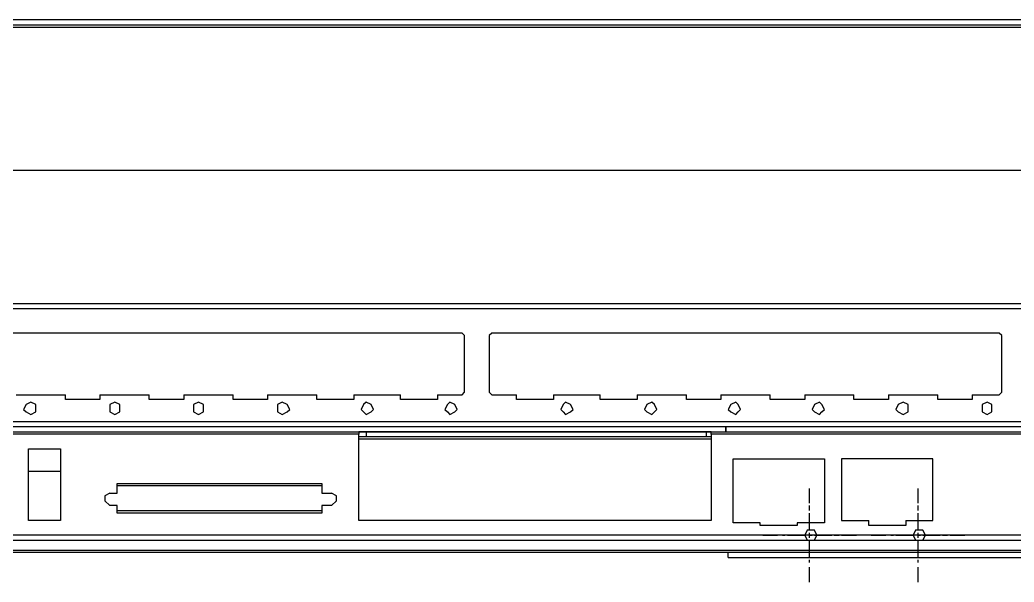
# Model space of a CAD drawing. Header units: millimetres. Extents: x 929 to 1725, y 58 to 532.
# Drawn here: x 1026.98 to 1074.21, y 315.03 to 341.72 of the extents above; entities that cross this region are included whole.
import ezdxf

# ---------------------------------------------------------------- set-up
doc = ezdxf.new("R2010")
doc.units = ezdxf.units.MM
doc.header["$MEASUREMENT"] = 0
doc.layers.add('TT-WIRE-EQPM', color=6, linetype='CONTINUOUS')

msp = doc.modelspace()

# ---------------------------------------------------------------- linework, layer by layer
at = {"layer": 'TT-WIRE-EQPM', "linetype": 'Continuous'}
for points in [[(987.83059, 341.48133), (1108.85162, 341.48133)], [(1101.36096, 341.71541), (1100.19054, 341.71541), (1009.01512, 341.71541)], [(988.06468, 341.36429), (1108.61754, 341.36429)], [(1007.49358, 334.57587), (1102.8825, 334.57587)], [(1023.06012, 328.25562), (1102.41433, 328.25562)], [(1023.06012, 328.02154), (1102.41433, 328.02154)], [(1047.98998, 326.85113), (1023.87941, 326.85113)], [(1048.10702, 326.73408), (1047.98998, 326.85113)], [(1049.39448, 326.85113), (1049.27744, 326.73408)], [(1073.50505, 326.85113), (1049.39448, 326.85113)], [(1073.62209, 326.73408), (1073.50505, 326.85113)], [(1048.10702, 324.04213), (1048.10702, 326.73408)], [(1049.27744, 326.73408), (1049.27744, 324.04213)], [(1073.62209, 324.04213), (1073.62209, 326.73408)], [(1047.98998, 323.92509), (1048.10702, 324.04213)], [(1049.27744, 324.04213), (1049.39448, 323.92509)], [(1073.50505, 323.92509), (1073.62209, 324.04213)], [(1026.80545, 323.92509), (1029.14628, 323.92509)], [(1027.74178, 323.22284), (1027.74178, 323.45692), (1027.5077, 323.57396), (1027.27362, 323.45692), (1027.15657, 323.22284), (1027.27362, 323.10579), (1027.5077, 322.98875), (1027.74178, 323.10579), (1027.74178, 323.22284)], [(1029.14628, 323.691), (1029.14628, 323.92509)], [(1030.78486, 323.691), (1029.14628, 323.691)], [(1030.78486, 323.92509), (1030.78486, 323.691)], [(1030.78486, 323.92509), (1033.1257, 323.92509)], [(1031.7212, 323.22284), (1031.7212, 323.45692), (1031.48711, 323.57396), (1031.25303, 323.45692), (1031.25303, 323.22284), (1031.25303, 323.10579), (1031.48711, 322.98875), (1031.7212, 323.10579), (1031.7212, 323.22284)], [(1033.1257, 323.691), (1033.1257, 323.92509)], [(1034.76428, 323.691), (1033.1257, 323.691)], [(1034.76428, 323.92509), (1037.10511, 323.92509)], [(1034.76428, 323.92509), (1034.76428, 323.691)], [(1035.70061, 323.22284), (1035.70061, 323.45692), (1035.46653, 323.57396), (1035.23245, 323.45692), (1035.23245, 323.22284), (1035.23245, 323.10579), (1035.46653, 322.98875), (1035.70061, 323.10579), (1035.70061, 323.22284)], [(1037.10511, 323.691), (1037.10511, 323.92509)], [(1038.74369, 323.691), (1037.10511, 323.691)], [(1038.74369, 323.92509), (1041.08453, 323.92509)], [(1038.74369, 323.92509), (1038.74369, 323.691)], [(1039.79707, 323.22284), (1039.68003, 323.45692), (1039.44594, 323.57396), (1039.21186, 323.45692), (1039.21186, 323.22284), (1039.21186, 323.10579), (1039.44594, 322.98875), (1039.68003, 323.10579), (1039.79707, 323.22284)], [(1042.84015, 323.92509), (1042.84015, 323.691), (1041.08453, 323.691), (1041.08453, 323.92509)], [(1042.84015, 323.92509), (1045.06394, 323.92509)], [(1043.77648, 323.22284), (1043.65944, 323.45692), (1043.42536, 323.57396), (1043.30832, 323.45692), (1043.19127, 323.22284), (1043.30832, 323.10579), (1043.42536, 322.98875), (1043.65944, 323.10579), (1043.77648, 323.22284)], [(1046.81956, 323.691), (1045.06394, 323.691), (1045.06394, 323.92509)], [(1046.81956, 323.92509), (1046.81956, 323.691)], [(1046.81956, 323.92509), (1047.98998, 323.92509)], [(1047.7559, 323.22284), (1047.63886, 323.45692), (1047.40477, 323.57396), (1047.28773, 323.45692), (1047.17069, 323.22284), (1047.28773, 323.10579), (1047.40477, 322.98875), (1047.63886, 323.10579), (1047.7559, 323.22284)], [(1049.39448, 323.92509), (1050.5649, 323.92509)], [(1050.5649, 323.691), (1050.5649, 323.92509)], [(1052.32052, 323.691), (1050.5649, 323.691)], [(1052.32052, 323.92509), (1052.32052, 323.691)], [(1052.32052, 323.92509), (1054.54431, 323.92509)], [(1053.25685, 323.22284), (1053.13981, 323.45692), (1052.90573, 323.57396), (1052.78869, 323.45692), (1052.67165, 323.22284), (1052.78869, 323.10579), (1052.90573, 322.98875), (1053.13981, 323.10579), (1053.25685, 323.22284)], [(1054.54431, 323.691), (1054.54431, 323.92509)], [(1056.29994, 323.691), (1054.54431, 323.691)], [(1056.29994, 323.92509), (1058.64077, 323.92509)], [(1056.29994, 323.92509), (1056.29994, 323.691)], [(1057.23627, 323.22284), (1057.11923, 323.45692), (1057.00218, 323.57396), (1056.7681, 323.45692), (1056.65106, 323.22284), (1056.7681, 323.10579), (1057.00218, 322.98875), (1057.11923, 323.10579), (1057.23627, 323.22284)], [(1058.64077, 323.691), (1058.64077, 323.92509)], [(1060.27935, 323.691), (1058.64077, 323.691)], [(1060.27935, 323.92509), (1062.62018, 323.92509)], [(1060.27935, 323.92509), (1060.27935, 323.691)], [(1061.21568, 323.22284), (1061.09864, 323.45692), (1060.9816, 323.57396), (1060.74752, 323.45692), (1060.63047, 323.22284), (1060.74752, 323.10579), (1060.9816, 322.98875), (1061.09864, 323.10579), (1061.21568, 323.22284)], [(1062.62018, 323.691), (1062.62018, 323.92509)], [(1064.25876, 323.691), (1062.62018, 323.691)], [(1064.25876, 323.92509), (1066.5996, 323.92509)], [(1064.25876, 323.92509), (1064.25876, 323.691)], [(1065.1951, 323.22284), (1065.07806, 323.45692), (1064.96101, 323.57396), (1064.72693, 323.45692), (1064.60989, 323.22284), (1064.72693, 323.10579), (1064.96101, 322.98875), (1065.07806, 323.10579), (1065.1951, 323.22284)], [(1068.23818, 323.92509), (1068.23818, 323.691), (1066.5996, 323.691), (1066.5996, 323.92509)], [(1068.23818, 323.92509), (1070.57901, 323.92509)], [(1069.17451, 323.22284), (1069.17451, 323.45692), (1068.94043, 323.57396), (1068.70635, 323.45692), (1068.5893, 323.22284), (1068.70635, 323.10579), (1068.94043, 322.98875), (1069.17451, 323.10579), (1069.17451, 323.22284)], [(1070.57901, 323.691), (1070.57901, 323.92509)], [(1072.21759, 323.691), (1070.57901, 323.691)], [(1072.21759, 323.92509), (1072.21759, 323.691)], [(1072.21759, 323.92509), (1073.50505, 323.92509)], [(1073.15393, 323.22284), (1073.15393, 323.45692), (1072.91984, 323.57396), (1072.68576, 323.45692), (1072.68576, 323.22284), (1072.68576, 323.10579), (1072.91984, 322.98875), (1073.15393, 323.10579), (1073.15393, 323.22284)], [(1086.61371, 322.63763), (1023.64533, 322.63763)], [(1043.07423, 322.05242), (1023.06012, 322.05242), (1023.06012, 318.073), (1021.53858, 318.073), (1021.53858, 322.05242), (1007.96175, 322.05242), (1007.96175, 321.81834), (1007.49358, 321.81834), (1007.49358, 322.16946), (1005.62092, 322.16946)], [(1010.53666, 322.16946), (1060.51343, 322.16946)], [(1091.29538, 322.40354), (1018.96366, 322.40354)], [(1023.06012, 322.16946), (1043.07423, 322.16946)], [(1043.42536, 322.16946), (1043.07423, 322.16946)], [(1043.07423, 322.16946), (1043.07423, 322.05242)], [(1104.75516, 322.16946), (1102.99954, 322.16946), (1102.99954, 321.81834), (1102.53137, 321.81834), (1102.53137, 322.05242), (1059.81118, 322.05242), (1059.81118, 317.95596), (1043.07423, 317.95596), (1043.07423, 322.05242)], [(1059.5771, 322.16946), (1043.42536, 322.16946)], [(1043.42536, 322.16946), (1043.42536, 321.93538)], [(1059.81118, 322.16946), (1059.5771, 322.16946)], [(1059.5771, 322.16946), (1059.5771, 321.93538)], [(1059.81118, 322.16946), (1102.53137, 322.16946)], [(1059.81118, 322.05242), (1059.81118, 322.16946)], [(1060.51343, 322.40354), (1060.51343, 322.16946)], [(1060.51343, 322.16946), (1060.51343, 322.40354)], [(1060.51343, 322.16946), (1099.83941, 322.16946)], [(1043.07423, 321.93538), (1043.42536, 321.93538)], [(1059.81118, 321.81834), (1043.07423, 321.81834)], [(1043.42536, 321.93538), (1059.5771, 321.93538)], [(1059.5771, 321.93538), (1059.81118, 321.93538)], [(1028.9122, 317.95596), (1027.39066, 317.95596), (1027.39066, 321.35017), (1028.9122, 321.35017), (1028.9122, 317.95596)], [(1063.90764, 317.72188), (1062.15202, 317.72188), (1062.15202, 317.83892), (1060.86456, 317.83892), (1060.86456, 320.882), (1065.1951, 320.882), (1065.1951, 317.83892), (1063.90764, 317.83892), (1063.90764, 317.72188)], [(1066.01439, 320.882), (1066.01439, 317.95596)], [(1070.34493, 320.882), (1066.01439, 320.882)], [(1070.34493, 317.95596), (1070.34493, 320.882)], [(1027.39066, 320.2968), (1028.9122, 320.2968)], [(1031.25303, 319.24342), (1031.60416, 319.24342), (1031.60416, 319.71159), (1041.31861, 319.71159), (1041.31861, 319.24342), (1041.78678, 319.24342)], [(1041.31861, 319.59455), (1031.60416, 319.59455)], [(1064.49285, 318.77525), (1064.49285, 319.4775)], [(1069.64268, 318.77525), (1069.64268, 319.4775)], [(1031.25303, 319.24342), (1031.01895, 319.12638), (1031.01895, 318.8923), (1031.25303, 318.65821)], [(1041.78678, 318.65821), (1042.02086, 318.8923), (1042.02086, 319.12638), (1041.78678, 319.24342)], [(1031.60416, 318.30709), (1031.60416, 318.65821), (1031.25303, 318.65821)], [(1041.78678, 318.65821), (1041.31861, 318.65821), (1041.31861, 318.30709), (1031.60416, 318.30709)], [(1031.60416, 318.42413), (1041.31861, 318.42413)], [(1064.49285, 318.42413), (1064.49285, 318.65821)], [(1064.49285, 317.4878), (1064.49285, 318.30709)], [(1069.64268, 318.42413), (1069.64268, 318.65821)], [(1069.64268, 317.4878), (1069.64268, 318.30709)], [(1066.01439, 317.95596), (1067.30185, 317.95596)], [(1069.05747, 317.72188), (1067.30185, 317.72188), (1067.30185, 317.95596)], [(1069.05747, 317.95596), (1069.05747, 317.72188)], [(1069.05747, 317.95596), (1070.34493, 317.95596)], [(1064.84397, 317.25371), (1064.72693, 317.4878), (1064.49285, 317.4878), (1064.37581, 317.4878), (1064.25876, 317.25371), (1064.37581, 317.01963), (1064.49285, 317.01963), (1064.72693, 317.01963), (1064.84397, 317.25371)], [(1064.49285, 317.13667), (1064.49285, 317.37075)], [(1069.9938, 317.25371), (1069.87676, 317.4878), (1069.64268, 317.4878), (1069.52564, 317.4878), (1069.4086, 317.25371), (1069.52564, 317.01963), (1069.64268, 317.01963), (1069.87676, 317.01963), (1069.9938, 317.25371)], [(1069.64268, 317.13667), (1069.64268, 317.37075)], [(1108.85162, 317.25371), (987.59651, 317.25371)], [(987.83059, 317.01963), (1108.85162, 317.01963)], [(1062.26906, 317.25371), (1062.97131, 317.25371)], [(1063.20539, 317.25371), (1063.32243, 317.25371)], [(1063.43947, 317.25371), (1064.25876, 317.25371)], [(1064.49285, 317.25371), (1064.60989, 317.25371)], [(1064.49285, 316.20034), (1064.49285, 317.01963)], [(1064.72693, 317.25371), (1065.54622, 317.25371)], [(1065.66326, 317.25371), (1065.89735, 317.25371)], [(1066.01439, 317.25371), (1066.71664, 317.25371)], [(1067.41889, 317.25371), (1068.12114, 317.25371)], [(1068.35522, 317.25371), (1068.47226, 317.25371)], [(1068.5893, 317.25371), (1069.4086, 317.25371)], [(1069.64268, 317.25371), (1069.75972, 317.25371)], [(1069.64268, 316.20034), (1069.64268, 317.01963)], [(1069.87676, 317.25371), (1070.69605, 317.25371)], [(1070.81309, 317.25371), (1071.04718, 317.25371)], [(1071.16422, 317.25371), (1071.86647, 317.25371)], [(1091.41242, 316.43442), (1019.0807, 316.43442)], [(1023.76237, 316.55146), (1086.73075, 316.55146)], [(1060.63047, 316.20034), (1060.63047, 316.43442)], [(1060.63047, 316.20034), (1099.83941, 316.20034)], [(1064.49285, 315.96626), (1064.49285, 316.0833)], [(1069.64268, 315.96626), (1069.64268, 316.0833)], [(1064.49285, 315.02992), (1064.49285, 315.73217)], [(1069.64268, 315.02992), (1069.64268, 315.73217)]]:
    msp.add_lwpolyline(points, dxfattribs=at)

doc.saveas('drawing.dxf')
